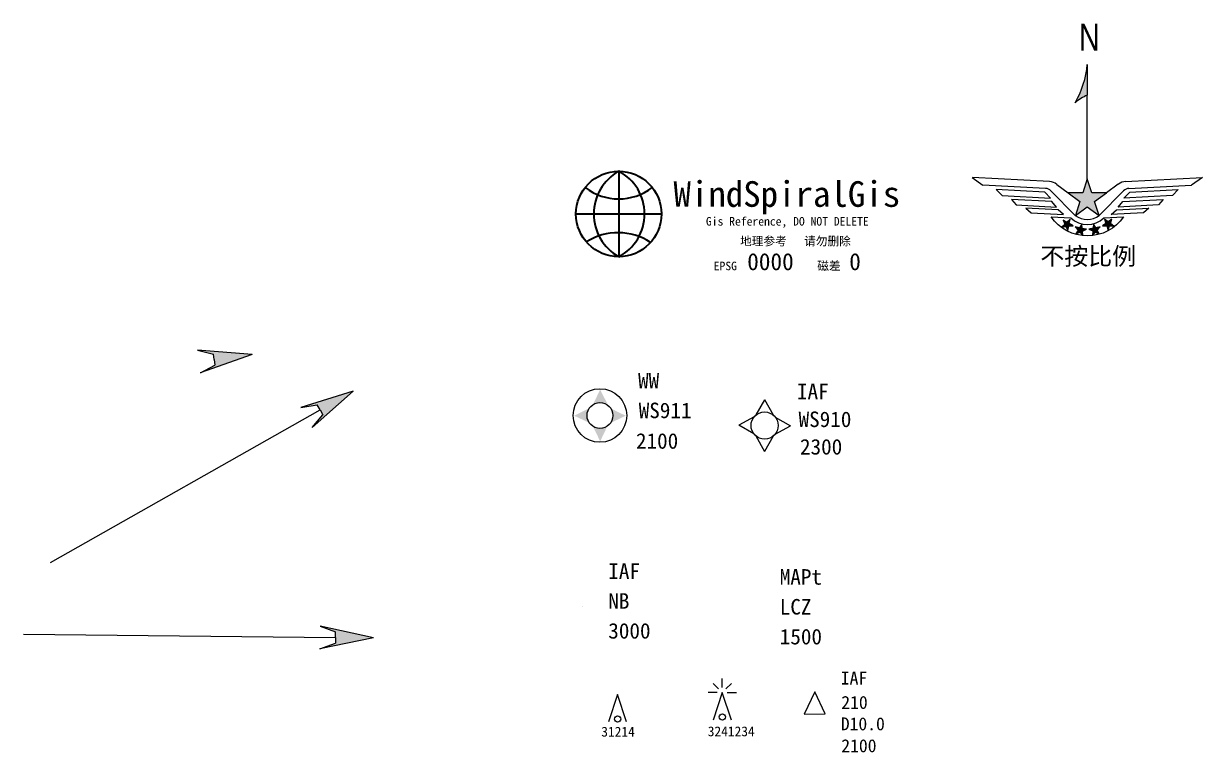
# Model space of a CAD drawing. Header units: metres. Extents: x 19099176 to 20012161, y 3456532 to 4050667.
# Drawn here: x 19182174 to 19227727, y 3830632 to 3858793 of the extents above; entities that cross this region are included whole.
import ezdxf
from ezdxf.enums import TextEntityAlignment as Align

# ---------------------------------------------------------------- set-up
doc = ezdxf.new("R2010")
doc.units = ezdxf.units.M
doc.header["$MEASUREMENT"] = 0
doc.linetypes.add('Continuous1', pattern=[0])
doc.layers.get('0').update_dxf_attribs({"color": 250, "lineweight": 0})
doc.styles.add('Legend', font='simhei.ttf')
doc.styles.get("Standard").update_dxf_attribs({"font": 'arial.ttf'})
doc.styles.add('Styledgn001', font='dgn001.shx')

# ---------------------------------------------------------------- blocks, each defined once
blk = doc.blocks.new('NDB')
at = {"true_color": 0x000000, "transparency": 33554679}
for points in [[(-0.09910955600722815, 0.00458488843747773, 0.4139571597664877), (-0.1023040004506299, 2.933288210371643e-05), (-0.1023040004516744, 2.933288192252803e-05, 0.4154903394436489), (-0.09774844489597001, -0.003165111563349754), (-0.09774844489611922, -0.003165111562521972, 0.4154903397776284), (-0.09455400045241191, 0.00139044399290178), (-0.09455400045167295, 0.00139044399303323, 0.4139571598491114)], [(-0.09683177822945055, 0.02161266621525293, 0.4147532710733773), (-0.1007623337855108, 0.01768211065969716), (-0.1007623337850063, 0.01768211065969716, 0.415342813646911), (-0.09683177822945055, 0.01373766621549599), (-0.09683177822945055, 0.01373766621525263, 0.4153428135109229), (-0.09290122267353951, 0.01768211065969894), (-0.09290122267389478, 0.01768211065969716, 0.4147532715879785)], [(-0.09163733378500893, 0.03798766621525473, 0.4139571598833219), (-0.0961928893406565, 0.034793221770828), (-0.09619288934056414, 0.03479322177081023, 0.4170243421812826), (-0.09299844489571996, 0.03023766621758028), (-0.09299844489611786, 0.03023766621525503, 0.4154903397723935), (-0.08844288934066213, 0.0334321106597173), (-0.08844288934056266, 0.03343211065969953, 0.413957159621028)], [(-0.08367900045167431, 0.0532098884374772, 0.4156226475140998), (-0.08872066711774806, 0.05086266621504087), (-0.08872066711833781, 0.05086266621525581, 0.4146828474683858), (-0.0863734448967648, 0.04580711065792897), (-0.0863734448961182, 0.0458071106597, 0.4134899597813849), (-0.08133177822975313, 0.04816822177091851), (-0.0813317782294476, 0.04816822177081015, 0.4156226475159056)], [(-0.078970667118341, 0.01236266621525495, 0.414649046443987), (-0.08262344489681794, 0.008154332881872506), (-0.0826234448961145, 0.008154332881922244, 0.4153243679885907), (-0.07841511156279779, 0.004515443993236445), (-0.07841511156278358, 0.004515443993032164, 0.4140206484688735), (-0.07476233378378083, 0.008709888437561375), (-0.07476233378500297, 0.008709888437477886, 0.4134229536094594)], [(-0.07470677822944793, 0.02837655510414372, 0.414502412761706), (-0.07915122267412045, 0.02502933288195308), (-0.07915122267389307, 0.02502933288192111, 0.4156290262112328), (-0.07580400045172553, 0.02058488843708162), (-0.07580400045166868, 0.02058488843747774, 0.4145024125309668), (-0.0713595560074225, 0.023932110659727), (-0.07135955600722355, 0.02393211065969858, 0.4145024123519326)], [(-0.0731928893405609, 0.06682099954858778, 0.4149674302659463), (-0.0785678893409667, 0.06537655510437546), (-0.07856788934056169, 0.06537655510414275, 0.416289582516359), (-0.0771234448960385, 0.06000155510427518), (-0.07712344489611667, 0.06000155510414373, 0.4139983322260224), (-0.0717484448948369, 0.06144599954784802), (-0.07174844489611587, 0.06144599954858698, 0.4144817267927257)], [(-0.06720677822944765, 0.04315433288192239, 0.4156226474080335), (-0.07224844489665116, 0.04080711065989462), (-0.07224844489611826, 0.040807110659701, 0.4138954959717145), (-0.06990122267412602, 0.03575155510351102), (-0.06990122267389154, 0.03575155510414518, 0.4134899599370723), (-0.06485955600674487, 0.03811266621507947), (-0.06485955600722804, 0.03811266621525533, 0.4156226476371045)], [(-0.06051233378500598, 0.07840433288192017, 0.4155144710724416), (-0.06605400045089027, 0.07791822177015462), (-0.06605400045167187, 0.07791822177080832, 0.4155144714456387), (-0.06556788934171465, 0.07237655510276042), (-0.06556788934056357, 0.07237655510414243, 0.4151891195890279), (-0.06002622267453717, 0.07286266621579429), (-0.06002622267389057, 0.07286266621525428, 0.4133234770068278)], [(-0.05680400045167033, 0.05605711065969743, 0.4144403065215189), (-0.06223455600603245, 0.05480711065895072), (-0.06223455600722616, 0.05480711065969679, 0.4142075291672447), (-0.06097066711843269, 0.04937655510399352), (-0.06097066711834032, 0.04937655510414274, 0.4132026925464794), (-0.05555400045123093, 0.05062655510386627), (-0.05555400045167147, 0.0506265551041416, 0.4144403066092329)], [(-0.0587901115627858, 0.01477933288192013, 0.4153428138542634), (-0.06272066711855473, 0.0108348884374756), (-0.06272066711834157, 0.0108348884374756, 0.4147532716064852), (-0.0587901115627858, 0.006904332882088582), (-0.0587901115627858, 0.006904332881919828, 0.4134275615614689), (-0.05485955600791925, 0.01083488843747737), (-0.05485955600723003, 0.0108348884374756, 0.4153428135031299)], [(-0.05026233378500677, 0.03377933288192203, 0.4156226477505395), (-0.05530400045033446, 0.0314321106592157), (-0.05530400045167028, 0.03143211065970064, 0.4146828476728912), (-0.0529567782300191, 0.02637655510258341), (-0.05295677822945066, 0.02637655510414483, 0.4151843406573652), (-0.04791511156417272, 0.02873766621575591), (-0.04791511156278006, 0.02873766621525498, 0.4148322507786303)], [(-0.04599844489611371, 0.08761266621525543, 0.4134851430128141), (-0.0515401115639591, 0.0880987773277706), (-0.0515401115627796, 0.08809877732636728, 0.4153505630432837), (-0.05202622267263024, 0.08255711066076188), (-0.05202622267389501, 0.08255711065969962, 0.415514471251886), (-0.04648455600610646, 0.08207099954725905), (-0.04648455600722912, 0.08207099954858954, 0.4155144713942837)], [(-0.04394288934056334, 0.0665015551041428, 0.4152160591763966), (-0.04951233378591269, 0.06640433288279723), (-0.04951233378500319, 0.06640433288191971, 0.4133463104341766), (-0.04941511156130218, 0.0608348884390022), (-0.04941511156278011, 0.06083488843747631, 0.4133463105420949), (-0.04384566711788551, 0.06093211065925708), (-0.04384566711834026, 0.06093211065969761, 0.4152160589251592)], [(-0.03574844489611451, 0.04870988843747881, 0.4155144714777504), (-0.04129011156319251, 0.04822377732670979), (-0.0412901115627804, 0.04822377732636696, 0.4155144714224172), (-0.0408040004523329, 0.04268211065890526), (-0.0408040004516721, 0.04268211065970107, 0.4153505632927708), (-0.03526233378546095, 0.04316822177119661), (-0.03526233378500621, 0.04316822177081292, 0.413485143000044)], [(-0.03837344489611638, 0.011709888437478, 0.4139571597115806), (-0.04156788934187716, 0.007154332881691872), (-0.04156788934056266, 0.007154332881922798, 0.415490339386586), (-0.03701233378517088, 0.003959888438402004), (-0.03701233378500746, 0.003959888437478298, 0.4170243425111853), (-0.03381788934009933, 0.008515443993116989), (-0.03381788934056118, 0.0085154439930335, 0.4139571596984391)], [(-0.03010955600722554, 0.09415433288192077, 0.4126740398462932), (-0.03548455600643052, 0.09559877732498023), (-0.03548455600722633, 0.09559877732636579, 0.4139983323976934), (-0.03692900045280822, 0.0902237773257113), (-0.03692900045167136, 0.090223777326365, 0.4162895823955232), (-0.03155400045086765, 0.08877933288053086), (-0.03155400045167056, 0.08877933288191997, 0.4149674298206694)], [(-0.02919288934056397, 0.07405711065969989, 0.4135787948696651), (-0.03465122267363085, 0.0751265551037541), (-0.03465122267389376, 0.0751265551041449, 0.412924840443784), (-0.03572066711988242, 0.06965433288088896), (-0.03572066711834054, 0.0696543328819228, 0.4149566521207005), (-0.03024844489696221, 0.06859877732761177), (-0.03024844489611667, 0.06859877732636654, 0.4144918440562302)], [(-0.02751233378500473, 0.02900155510414315, 0.4156226474424614), (-0.03255400045092216, 0.02665433288164998), (-0.03255400045167534, 0.02665433288192176, 0.4146828479015963), (-0.0302067782296902, 0.02159877732571225), (-0.03020677822944862, 0.02159877732636595, 0.4134899601681881), (-0.02516511156352408, 0.0239598884377461), (-0.02516511156278511, 0.0239598884374761, 0.4156226480150671)], [(-0.01699844489611735, 0.05777933288192116, 0.4144817266743461), (-0.02237344489716264, 0.05922377732818163), (-0.02237344489611814, 0.05922377732636619, 0.4139983321357223), (-0.02381788933972473, 0.05384877732684501), (-0.02381788934056317, 0.05384877732636539, 0.4162895825510398), (-0.01844288934070448, 0.05240433288217261), (-0.01844288934056237, 0.05240433288192037, 0.4149674301168561)], [(-0.01333177822944975, 0.09783488843747534, 0.4148322506531694), (-0.01837344489549508, 0.1001821106579985), (-0.01837344489612036, 0.1001821106596967, 0.413489960091641), (-0.02073455600836382, 0.09514044399262112), (-0.02073455600722696, 0.09514044399303145, 0.4146828475793802), (-0.01567900045090198, 0.09279322176871396), (-0.01567900045166937, 0.09279322177080829, 0.4156226475806296)], [(-0.01319288934055862, 0.07837655510414265, 0.4123299117166711), (-0.01831788934020295, 0.08055711065879834), (-0.01831788934055822, 0.08055711065969895, 0.4123299122245007), (-0.02049844489707908, 0.0754321106593121), (-0.02049844489611985, 0.07543211065969757, 0.4157732869079191), (-0.01537344489578629, 0.07325155510333126), (-0.01537344489612025, 0.07325155510414305, 0.4140514077331345)], [(-0.009456778229449014, 0.03857099954858789, 0.4134851429856416), (-0.01499844489580227, 0.03905711065932316), (-0.0149984448961149, 0.03905711065969975, 0.4153505632225697), (-0.01548455600851639, 0.0335154439919485), (-0.01548455600723031, 0.03351544399303208, 0.4155144713372988), (-0.009942889340244676, 0.03302933288154897), (-0.009942889340557315, 0.033029332881922, 0.4155144713081611)], [(0.003362666214997034, 0.07926544399303381, 0.4139571599197861), (-0.001192889340153158, 0.08245988843514951), (-0.001192889340558168, 0.08245988843747831, 0.4154903396864741), (-0.004387333786340264, 0.07790433288168508), (-0.004387333785004444, 0.07790433288192311, 0.417024342025657), (0.0001682217709699785, 0.07470988843513915), (0.0001682217705507583, 0.07470988843747861, 0.4139571598733631)], [(0.003709888437214204, 0.05990433288192243, 0.4139571595969402), (-0.0008456671182841546, 0.06309877732605074), (-0.0008456671183409981, 0.06309877732636693, 0.4154903395694109), (-0.004040111561778303, 0.05854322177099114), (-0.004040111562780169, 0.05854322177081173, 0.4170243422763853), (0.0005154439928318766, 0.05534877732604926), (0.0005154439927750332, 0.05534877732636723, 0.4139571597182609)], [(0.003709888437214204, 0.05990433288192243, 0.4139571595969402), (-0.0008456671182841546, 0.06309877732605074), (-0.0008456671183409981, 0.06309877732636693, 0.4154903395694109), (-0.004040111561778303, 0.05854322177099114), (-0.004040111562780169, 0.05854322177081173, 0.4170243422763853), (0.0005154439928318766, 0.05534877732604926), (0.0005154439927750332, 0.05534877732636723, 0.4139571597182609)], [(0.003834888437218353, 0.09855711065969786, 0.4139571600518988), (-0.0007206671186921199, 0.1017515551061567), (-0.0007206671183368485, 0.1017515551041424, 0.4154903396903367), (-0.003915111563678408, 0.09719599954842728), (-0.003915111562783125, 0.09719599954858715, 0.4170243425014413), (0.0006404439927294447, 0.09400155510437891), (0.0006404439927720773, 0.09400155510414265, 0.4139571595920194)], [(0.01095988843721329, 0.03780711065969911, 0.4139571596952204), (0.006404332881778885, 0.04100155510347037), (0.006404332881658092, 0.04100155510414361, 0.4154903397904365), (0.00320988843935055, 0.03644599954896854), (0.003209888437218922, 0.0364459995485884, 0.4170243419672286), (0.007765443992894916, 0.03325155510346711), (0.007765443992774124, 0.0332515551041439, 0.4139571599524987)], [(0.01973766621499351, 0.0767098884374775, 0.413380289837662), (0.01594599954830755, 0.08077933288137551), (0.01594599954832887, 0.08077933288192263, 0.4139923890227982), (0.01186266621442655, 0.07698766621527575), (0.01186266621499499, 0.07698766621525444, 0.41532097025523), (0.01566822177061766, 0.0729182217728237), (0.01566822177055371, 0.07291822177081109, 0.4161205500265463)], [(0.02086266621499533, 0.09627933288192203, 0.4134275619150684), (0.01693211065943956, 0.1002098884380693), (0.01693211065943956, 0.1002098884374778, 0.4140190329915674), (0.01298766621570024, 0.09627933288192025), (0.01298766621499681, 0.09627933288192203, 0.4153428133744995), (0.01693211065943956, 0.09234877732617974), (0.01693211065943956, 0.09234877732636626, 0.4147532714024487)], [(0.02390433288166349, 0.05479322177080981, 0.4139571597967037), (0.0207098884371959, 0.0593487773262229), (0.02070988843721722, 0.05934877732636501, 0.417024342011806), (0.01615433288279888, 0.05615433288172689), (0.01615433288166201, 0.05615433288192051, 0.4154903393898585), (0.01934877732609408, 0.05159877732631202), (0.01934877732610829, 0.05159877732636531, 0.41395715953303)], [(0.02826544399277253, 0.02695988843747621, 0.4139252077447079), (0.02591822177075187, 0.03200155510469926), (0.02591822177055292, 0.03200155510414326, 0.4138954960716838), (0.02086266621437005, 0.02965433288214925), (0.02086266621499533, 0.0296543328819201, 0.4134899604067801), (0.0232237773259385, 0.02461266621479119), (0.02322377732610192, 0.02461266621525482, 0.4148322505112169)], [(0.0352098884372154, 0.0707932217708116, 0.412852350741248), (0.03234877732588615, 0.07557099954771651), (0.03234877732610641, 0.0755709995485887, 0.4123244140116124), (0.0275709995465192, 0.07269599954904571), (0.02757099954833109, 0.07269599954858919, 0.4163108097769594), (0.03043211065929796, 0.06793211065912885), (0.03043211065944007, 0.06793211065970084, 0.4144565418751661)], [(0.0372376662149918, 0.09108488843747686, 0.4139571598606044), (0.03404322177075159, 0.09564044399416893), (0.03404322177055263, 0.09564044399303206, 0.4170243422273005), (0.0294876662145569, 0.09244599954866217), (0.02948766621499743, 0.09244599954858757, 0.4154903400836881), (0.03268211065933002, 0.08789044399238932), (0.0326821106594366, 0.08789044399303236, 0.4139571596339011)], [(0.03782099954833029, 0.008904332881920496, 0.4153505631507616), (0.0383071106581383, 0.01444599954749215), (0.03830711065943859, 0.01444599954858639, 0.4151891199046205), (0.03276544399256665, 0.01493211065994515), (0.0327654439927727, 0.01493211065969824, 0.4155144711535586), (0.03227933288174256, 0.009390443993101627), (0.0322793328816644, 0.009390443993032349, 0.4155144712054085)], [(0.04112655510388663, 0.04309877732636558, 0.4144817265370625), (0.03968211065895133, 0.04847377732551905), (0.03968211065944161, 0.04847377732636637, 0.416289582728763), (0.03430711065912107, 0.04702933288210076), (0.03430711065944081, 0.04702933288192135, 0.4144817267657596), (0.03575155510429795, 0.04165433288264175), (0.03575155510388583, 0.04165433288192055, 0.4144817267996236)], [(0.0491265551038822, 0.06179322177081126, 0.4137775848781269), (0.04732099954877356, 0.06705711066060793), (0.04732099954832591, 0.06705711065970021, 0.4142338045269572), (0.04204322177183428, 0.06523766621462812), (0.0420432217705482, 0.06523766621525517, 0.4144180263190662), (0.04386266621513357, 0.05998766621553919), (0.04386266621499146, 0.05998766621525498, 0.4155480542903381)], [(0.0524598884372196, 0.08312655510414402, 0.4139252079200574), (0.0501126662148792, 0.08816822177049133), (0.05011266621499288, 0.08816822177081107, 0.4146828472613646), (0.04505711065999662, 0.08582099954838363), (0.0450571106594353, 0.0858209995485879, 0.4134899602695942), (0.04741822177026478, 0.08077933288114814), (0.047418221770549, 0.08077933288192263, 0.4148322507231329)], [(0.05332099954832614, 0.02622377732636494, 0.4153505632433702), (0.053807110658326, 0.03176544399209646), (0.05380711065944155, 0.03176544399303083, 0.4151891198277031), (0.04826544399271171, 0.03225155510421374), (0.04826544399277566, 0.03225155510414268, 0.4155144710361657), (0.04777933288193736, 0.02670988843770772), (0.04777933288166025, 0.02670988843747679, 0.4155144711560532)], [(0.05900155510388316, 0.006182110659699092, 0.4148322504323517), (0.06134877732672095, 0.01122377732658997), (0.06134877732610988, 0.01122377732636615, 0.413489960138903), (0.05630711065942506, 0.01358488843750649), (0.05630711065943927, 0.01358488843747629, 0.413895496085286), (0.05395988843731914, 0.008529332881957785), (0.05395988843721966, 0.008529332881920482, 0.4156226477952792)], [(0.06086266621499448, 0.05009877732636703, 0.414326239116813), (0.06018211065951817, 0.05562655510424186), (0.06018211065944001, 0.05562655510414416, 0.4124696423571133), (0.05465433288303956, 0.05494599954750434), (0.05465433288166111, 0.0549459995485897, 0.412697057003361), (0.05533488843723688, 0.04941822177083743), (0.05533488843721557, 0.04941822177081079, 0.4147828987142687)], [(0.06607099954833018, 0.07264044399303238, 0.4144817266421458), (0.06462655510497939, 0.07801544399494098), (0.06462655510388515, 0.07801544399303317, 0.4144817267957804), (0.05925155510431068, 0.07657099954834123), (0.05925155510388436, 0.07657099954858815, 0.4144817269858893), (0.06069599954762595, 0.071195999547367), (0.06069599954832938, 0.07119599954858735, 0.4144817268318269)], [(0.06991822177054985, 0.03620988843747774, 0.4153505633735329), (0.07040433287992443, 0.04175155510267992), (0.07040433288165815, 0.04175155510414363, 0.4151891195781258), (0.06486266621610781, 0.04223766621393565), (0.06486266621499226, 0.04223766621525549, 0.415514470999293), (0.06437655510353579, 0.03669599954829472), (0.06437655510388396, 0.0366959995485896, 0.4155144708178653)], [(0.07589044399276901, 0.02075155510414461, 0.4152736678982398), (0.07751544399285848, 0.02607099954863479), (0.07751544399277321, 0.0260709995485886, 0.4152736676958365), (0.07219599954807165, 0.02769599954906887), (0.07219599954832745, 0.02769599954858926, 0.4152736676382087), (0.07057099954691637, 0.02237655510339209), (0.07057099954833035, 0.02237655510414527, 0.4152736678204739)], [(0.07765433288166435, 0.0599459995485887, 0.4155144712883297), (0.0771682217706342, 0.06548766621535762), (0.07716822177054894, 0.06548766621525459, 0.4155144715068667), (0.07162655510480676, 0.06500155510337535), (0.07162655510388305, 0.06500155510414451, 0.4153505632946195), (0.07211266621494872, 0.05945988843742001), (0.07211266621499135, 0.05945988843747685, 0.4153505632566028)], [(0.0785015551038839, 0.004376555104144586, 0.4152315178842518), (0.08119599954721224, 0.009251555103819697), (0.08119599954832779, 0.00925155510414477, 0.4135921969711956), (0.07633488843702452, 0.01194599954925657), (0.07633488843721636, 0.01194599954858866, 0.4147315417159609), (0.07362655510384997, 0.007070999548579593), (0.0736265551038855, 0.007070999548588475, 0.4126896567614608)], [(0.08686266621499783, 0.04544599954858874, 0.4153505632907364), (0.08734877732661062, 0.05098766621568274), (0.08734877732610613, 0.05098766621525463, 0.4151891199262078), (0.08180711066022184, 0.05147377732543568), (0.08180711065944024, 0.05147377732636649, 0.4155144713792079), (0.08132099954883643, 0.0459321106601287), (0.08132099954832483, 0.0459321106597006, 0.4155144712868623)], [(0.09340433288166139, 0.02955711065969879, 0.4126740399764515), (0.0948487773250406, 0.0349321106590903), (0.09484877732610641, 0.03493211065969959, 0.4144817266023156), (0.0894737773256935, 0.03637655510486226), (0.08947377732610562, 0.03637655510414284, 0.4144817269799754), (0.08802933288066583, 0.03100155510356828), (0.0880293328816606, 0.03100155510414382, 0.4149674299103394)], [(0.09709877732610295, 0.01277933288192123, 0.4156226477841604), (0.09944599954913969, 0.01782099954888494), (0.09944599954832967, 0.01782099954858829, 0.4134899598633429), (0.094404332881453, 0.02018211066027042), (0.09440433288165906, 0.02018211065969844, 0.4138954957825596), (0.0920571106601713, 0.01512655510440908), (0.09205711065943945, 0.01512655510414262, 0.4156226477652733)], [(0.09780711065943848, -0.004387333784746872, 0.413957160111075), (0.101001555104169, 0.000168221770858068), (0.1010015551038848, 0.00016822177080833, 0.4139571598733181), (0.0964459995482514, 0.003362666215679155), (0.09644599954832955, 0.00336266621525283, 0.4170243421241147), (0.0932515551041746, -0.001192889340249081), (0.09325155510388328, -0.001192889340302372, 0.413957159661366)], [(-0.09838733378500564, -0.01258177822919038, 0.4148322505937813), (-0.1007345560079713, -0.01762344489612921), (-0.1007345560072253, -0.01762344489585743, 0.4134899601062544), (-0.09569288934014963, -0.01998455600810445), (-0.09569288934056175, -0.01998455600696758, 0.4146828479114304), (-0.09334566711692815, -0.01492900045089662), (-0.09334566711833503, -0.01492900045141177, 0.4139252074052654)], [(-0.09470677822945106, -0.02937344489585669, 0.4144817266997564), (-0.09615122267388188, -0.03474844489585216), (-0.09615122267389609, -0.03474844489585749, 0.4139983326184079), (-0.09077622267327001, -0.03619288934138787), (-0.09077622267389529, -0.03619288934030074, 0.4162895825451647), (-0.08933177822942895, -0.03081788934029284), (-0.08933177822945026, -0.03081788934030172, 0.4144817267921084)], [(-0.0881651115627804, -0.04524844489585611, 0.4153505633284872), (-0.08865122267356185, -0.05079011156224311), (-0.0886512226738958, -0.050790111562522, 0.4153505631682968), (-0.08310955600681069, -0.05127622267413123), (-0.08310955600722991, -0.05127622267363385, 0.4155144709905706), (-0.08262344489578055, -0.0457345560066873), (-0.0826234448961145, -0.04573455600696796, 0.4155144712201619)], [(-0.07980400045167357, -0.004192889340300709, 0.415231518093132), (-0.08249844489592562, -0.009067889340245827), (-0.08249844489611746, -0.009067889340300894, 0.4135921969458701), (-0.07763733378517657, -0.01176233378414082), (-0.07763733378500604, -0.01176233378474478, 0.4147315415181523), (-0.0749290004524994, -0.00688733378498263), (-0.07492900045166806, -0.006887333784744598, 0.4117853389850553)], [(-0.07895677822944691, -0.05976233378474483, 0.4155144714088877), (-0.07847066711822492, -0.06530400045127394), (-0.07847066711833861, -0.06530400045141072, 0.415514471172013), (-0.0729290004530796, -0.06481788933912824), (-0.07292900045167272, -0.06481788934030064, 0.4151891198727794), (-0.07341511156153047, -0.05927622267213373), (-0.07341511156278102, -0.05927622267363297, 0.413649265499563)], [(-0.07719288934055868, -0.02055400045141198, 0.4147271185584708), (-0.07881788933999445, -0.02587344489555399), (-0.07881788934056289, -0.02587344489585597, 0.4170646901055607), (-0.07349844489527868, -0.02749844489741626), (-0.07349844489611712, -0.02749844489585662, 0.4152736679190066), (-0.07187344489550895, -0.02217900045108756), (-0.07187344489611291, -0.02217900045141263, 0.4134828565411808)], [(-0.07122066711833952, -0.03601233378474333, 0.413485142945497), (-0.07170677822963967, -0.04155400045157087), (-0.07170677822944782, -0.04155400045140922, 0.4153505629026231), (-0.06616511156268956, -0.04204011156262766), (-0.06616511156278193, -0.04204011156252108, 0.4155144715605175), (-0.065679000451901, -0.03649844489605059), (-0.06567900045167363, -0.03649844489585519, 0.4155144714020662)], [(-0.06737344489611985, -0.07244288934030152, 0.4149674302471583), (-0.0659290004520443, -0.07781788934095069), (-0.06592900045167482, -0.07781788934030232, 0.4144817268249613), (-0.06055400045026005, -0.07637344489667264), (-0.06055400045167403, -0.07637344489585729, 0.4139983325380958), (-0.06199844489651696, -0.07099844489655105), (-0.06199844489611905, -0.0709984448958565, 0.4126740396126763)], [(-0.06216511156278415, -0.04990122267363262, 0.4143262390625529), (-0.06148455600641256, -0.05542900045036347), (-0.06148455600722968, -0.05542900045140975, 0.4124696425686081), (-0.05595677822872602, -0.0547484448964255), (-0.05595677822945078, -0.05474844489585529, 0.4126970571042701), (-0.05663733378418101, -0.04922066711702477), (-0.05663733378500524, -0.04922066711807638, 0.41269705705109)], [(-0.06030400045167283, -0.005984556006968234, 0.4148322507458381), (-0.06265122267350165, -0.0110262226734914), (-0.06265122267389245, -0.01102622267363529, 0.4134899601589219), (-0.05760955600701578, -0.01338733378533696), (-0.05760955600722895, -0.01338733378474544, 0.4146828481081012), (-0.05526233378541434, -0.008331778229340614), (-0.05526233378500223, -0.008331778229189624, 0.4156226475022232)], [(-0.05462344489611581, -0.02602622267363586, 0.4153505630309281), (-0.05510955600678358, -0.03156788933992516), (-0.05510955600722411, -0.03156788934030175, 0.415350563182709), (-0.04956788934046585, -0.03205400045152729), (-0.04956788934055822, -0.0320540004514136, 0.4155144715477768), (-0.04908177823038784, -0.02651233378553641), (-0.04908177822944992, -0.02651233378474771, 0.4155144714155807)], [(-0.05376233378500217, -0.08292900045141316, 0.4156226480200843), (-0.05141511156292466, -0.08797066711848167), (-0.05141511156278256, -0.08797066711808021, 0.4138954958258425), (-0.04635955600837605, -0.08562344489543605), (-0.04635955600722497, -0.08562344489585705, 0.4134899602093555), (-0.04872066711764234, -0.08058177822728396), (-0.04872066711833867, -0.08058177822919177, 0.4156226476900188)], [(-0.05042900045167187, -0.0615956671180804, 0.4137775850694931), (-0.04862344489554005, -0.06685955600578808), (-0.04862344489611559, -0.06685955600696936, 0.4142338042666555), (-0.04334566711658994, -0.06504011156337697), (-0.04334566711833787, -0.06504011156252432, 0.4144180261637809), (-0.04516511156210612, -0.05979011156113323), (-0.04516511156278114, -0.05979011156252412, 0.4155480542673323)], [(-0.0424290004516692, -0.0429151115625217, 0.4149674299429275), (-0.04098455600652073, -0.04829011156128615), (-0.04098455600723128, -0.0482901115625225, 0.4144817265760617), (-0.03560955600787707, -0.04684566711770266), (-0.03560955600723048, -0.04684566711807747, 0.4144817269584477), (-0.03705400045189577, -0.04147066711846392), (-0.03705400045167551, -0.04147066711807668, 0.4126740398670481)], [(-0.03912344489611286, -0.008706778229189638, 0.4153505632210885), (-0.03960955600790328, -0.01424844489642574), (-0.03960955600722826, -0.01424844489585553, 0.4153505633589055), (-0.03406788934031368, -0.0147345560072587), (-0.03406788934056237, -0.01473455600696738, 0.4155144710568733), (-0.03358177823012198, -0.009192889340869925), (-0.03358177822944697, -0.009192889340301491, 0.4155144714649277)], [(-0.03854011156278148, -0.090887333784746, 0.4139571595764915), (-0.03534566711817178, -0.09544288933936507), (-0.0353456671183352, -0.0954428893403012, 0.4160865530988277), (-0.03079011156270184, -0.09226233378475968), (-0.03079011156278, -0.09226233378474546, 0.4141840790160775), (-0.03398455600695627, -0.08769288933878094), (-0.03398455600722627, -0.0876928893403015, 0.4139571596334576)], [(-0.03651233378500507, -0.07059566711807719, 0.4128523507606474), (-0.03365122267394582, -0.07537344489605324), (-0.03365122267389609, -0.07537344489585429, 0.412324413806047), (-0.02887344489691657, -0.07249844489565227), (-0.02887344489611365, -0.07249844489585477, 0.4147051543404063), (-0.03173455600745001, -0.06773455600786704), (-0.03173455600722974, -0.06773455600696643, 0.4144565421139654)], [(-0.0295678893405622, -0.02676233378474535, 0.415622647752424), (-0.02722066711815074, -0.03180400045090259), (-0.02722066711833548, -0.03180400045141241, 0.4138954960685584), (-0.02216511156434109, -0.02945677822861725), (-0.022165111562785, -0.02945677822918924, 0.4134899600288277), (-0.02452622267394133, -0.02441511156265364), (-0.0245262226738916, -0.02441511156252396, 0.4148322508345316)], [(-0.02520677822945316, -0.05460955600696771, 0.4139571593640152), (-0.0220123337850282, -0.05916511156263482), (-0.02201233378500689, -0.05916511156252291, 0.4170243419830606), (-0.01745677823014091, -0.05597066711796117), (-0.01745677822945169, -0.05597066711807841, 0.4139571601483317), (-0.02065122267389086, -0.05141511156249479), (-0.02065122267389796, -0.05141511156252321, 0.4139571602092864)], [(-0.022165111562785, -0.09609566711807993, 0.4147532714239402), (-0.01823455600722212, -0.1000262226743729), (-0.01823455600722923, -0.1000262226736357, 0.4153428137092574), (-0.01429011156418625, -0.09609566711807993), (-0.01429011156277937, -0.09609566711807993, 0.4140190330906797), (-0.01823455600722923, -0.09216511156263607), (-0.01823455600722923, -0.09216511156252416, 0.4134275620262939)], [(-0.02104011156278318, -0.07651233378474487, 0.4146589419678764), (-0.01724844489614696, -0.08058177823011015), (-0.01724844489611854, -0.08058177822919, 0.4139923889145427), (-0.01316511156137068, -0.07679011156257509), (-0.01316511156278466, -0.0767901115625218, 0.4153209701250912), (-0.01697066711832917, -0.072720667117812), (-0.01697066711833628, -0.07272066711807845, 0.4147498433760559)], [(-0.01226233378500297, -0.03762344489585701, 0.4139571597817194), (-0.007706778229533029, -0.04081788933983432), (-0.007706778229447764, -0.04081788934030151, 0.4139571597558346), (-0.004512333784539635, -0.03626233378466459), (-0.004512333785008593, -0.0362623337847463, 0.4154903395991966), (-0.009067889340961699, -0.03306788933805116), (-0.009067889340563795, -0.0330678893403018, 0.4139571597564332)], [(-0.005137333785008025, -0.098359556006967, 0.4139571598418001), (-0.000581778229339136, -0.1015540004520457), (-0.0005817782294528229, -0.1015540004514115, 0.4139571602649983), (0.002612666215270565, -0.09699844489580833), (0.002612666214993453, -0.0969984448958563, 0.4170243421187479), (-0.001942889340767806, -0.09380400045026249), (-0.001942889340561749, -0.0938040004514118, 0.413957159896252)], [(-0.005012333785003875, -0.05970677822918979, 0.4139571597115502), (-0.0004567782294344624, -0.062901222673716), (-0.0004567782294486733, -0.0629012226736343, 0.413957159814283), (0.002737666215232082, -0.05834566711803646), (0.002737666214997603, -0.05834566711807909, 0.417024341919609), (-0.001817889340209433, -0.05515122267558326), (-0.001817889340557599, -0.05515122267363459, 0.4139571600225749)], [(-0.0046651115627796, -0.0790678893402994, 0.4139571597100953), (-0.0001095560072528201, -0.08226233378459469), (-0.0001095560072243984, -0.0822623337847439, 0.4139571599835323), (0.003084888437847155, -0.07770677822907857), (0.003084888437214772, -0.0777067782291887, 0.4170243422849638), (-0.001470667118347535, -0.07451233378467315), (-0.00147066711834043, -0.0745123337847442, 0.4139571598529637)], [(0.008154332881659343, -0.03837344489585526, 0.4153505633623624), (0.01369599954804812, -0.03885955600663316), (0.01369599954832523, -0.03885955600696711, 0.4153505631001174), (0.01418211065863773, -0.03331788934097801), (0.01418211065944064, -0.03331788934029944, 0.4155144715723179), (0.008640443993684244, -0.03283177823026939), (0.008640443992774749, -0.03283177822918937, 0.4155144714029929)], [(0.01189044399276895, -0.07817900045141357, 0.4123299122696107), (0.01701544399272592, -0.08035955600685085), (0.01701544399276855, -0.08035955600696987, 0.4123299119388378), (0.0191959995483586, -0.07523455600695783), (0.01919599954833018, -0.07523455600696849, 0.4140514078763972), (0.01407099954826663, -0.07305400045126653), (0.01407099954833058, -0.07305400045141397, 0.4157732869537583)], [(0.01202933288166008, -0.09765122267363324, 0.4148322510514594), (0.01707099954827385, -0.09999844489570187), (0.01707099954833069, -0.09999844489585463, 0.4134899602085785), (0.01943211065821515, -0.09495677822962989), (0.01943211065943728, -0.09495677822918935, 0.413895495840307), (0.01437655510378022, -0.09260955600667486), (0.0143765551038868, -0.09260955600696619, 0.4156226478125432)], [(0.01569599954832768, -0.05759566711807906, 0.4149674300614665), (0.02107099954877611, -0.05904011156330213), (0.02107099954832847, -0.05904011156252409, 0.4134855237922506), (0.02251544399210559, -0.05365122267402), (0.0225154439927735, -0.05365122267363454, 0.4129401651115256), (0.01714044399300718, -0.05222066711847972), (0.0171404439927727, -0.05222066711807827, 0.4149674303683334)], [(0.02620988843721506, -0.02881788934030105, 0.4156226475434128), (0.03125155510364408, -0.02647066711799262), (0.03125155510388566, -0.02647066711807966, 0.4138954958442707), (0.02890433288142447, -0.02141511156316867), (0.02890433288165895, -0.02141511156252385, 0.4134899601906439), (0.02386266621567046, -0.02377622267387913), (0.02386266621499544, -0.023776222673634, 0.4148322506827456)], [(0.02789044399277429, -0.07385955600696725, 0.4156202691245505), (0.03334877732565644, -0.07491511156186448), (0.03334877732610408, -0.0749151115625235, 0.4142965046846694), (0.03441822176991138, -0.06945677822962004), (0.03441822177055087, -0.06945677822919016, 0.4153117351688292), (0.0289459995491228, -0.06840122267480275), (0.02894599954832699, -0.06840122267363391, 0.412652762262909)], [(0.02880711065943586, -0.09395677822918991, 0.4144817266406609), (0.03418211065918086, -0.09540122267319262), (0.03418211065943666, -0.09540122267363493, 0.4144817267729153), (0.03562655510485513, -0.09002622267307281), (0.03562655510388169, -0.09002622267363414, 0.4144817269869462), (0.03025155510362509, -0.08858177822874858), (0.03025155510388089, -0.08858177822918911, 0.414481726854577)], [(0.03707099954832671, -0.01151233378474714, 0.4139571597312523), (0.04026544399351906, -0.00695677822906049), (0.04026544399277299, -0.00695677822919194, 0.4139571599904992), (0.03570988843713963, -0.003762333784287364), (0.03570988843721778, -0.00376233378474744, 0.4154903396334881), (0.03251544399361705, -0.008317889340151652), (0.03251544399277151, -0.008317889340302642, 0.4139571601487106)], [(0.03444599954832483, -0.04852622267363316, 0.4155144711403462), (0.03998766621491257, -0.04804011156245203), (0.03998766621499783, -0.0480401115625213, 0.4155144716488979), (0.03950155510361952, -0.04249844489617161), (0.03950155510388242, -0.04249844489585541, 0.4153505633065243), (0.03395988843706021, -0.04298455600683582), (0.03395988843721653, -0.04298455600696727, 0.4153505632564536)], [(0.04264044399277367, -0.0663178893403007, 0.4152160589395256), (0.04820988843858487, -0.06622066711939567), (0.04820988843721352, -0.06622066711807761, 0.411476562517089), (0.04811266621516808, -0.06065122267345835), (0.04811266621499755, -0.06065122267363421, 0.4133463103468344), (0.04254322177193615, -0.06074844489719844), (0.04254322177055059, -0.06074844489585551, 0.4152160589727333)], [(0.04469599954833114, -0.0874151115625228, 0.4153505631699407), (0.05023766621504677, -0.08790122267369682), (0.05023766621499703, -0.08790122267363465, 0.415350562935641), (0.05072377732558664, -0.08235955600740574), (0.05072377732610533, -0.08235955600696698, 0.4155144714870844), (0.04518211065953892, -0.0818734448959777), (0.04518211065943945, -0.0818734448958569, 0.415514471457975)], [(0.0489598884372171, -0.03358177822919117, 0.4156226477444596), (0.05400155510550775, -0.03123455600755776), (0.05400155510388061, -0.03123455600696978, 0.4138954960818075), (0.05165433288210863, -0.02617900045019184), (0.05165433288166099, -0.02617900045141397, 0.4134899600380221), (0.04661266621463511, -0.02854011156239267), (0.04661266621499749, -0.02854011156252412, 0.4148322505522063)], [(0.05748766621499612, -0.01458177822918927, 0.4147532712839807), (0.06141822177040268, -0.0106512226736335), (0.0614182217705519, -0.0106512226736335, 0.4153428138297878), (0.05748766621499612, -0.006706778228517507), (0.05748766621499612, -0.00670677822918897, 0.4153428135174807), (0.05355711065868007, -0.01065122267363705), (0.05355711065944035, -0.0106512226736335, 0.4147532712573815)], [(0.05550155510388066, -0.05585955600696657, 0.414440306384827), (0.06093211066006177, -0.05460955600735673), (0.06093211065943649, -0.05460955600696593, 0.4123878476206158), (0.05966822177078512, -0.04917900045103174), (0.05966822177055064, -0.04917900045141188, 0.4132026926038816), (0.0542515551053171, -0.05042900045230958), (0.0542515551038818, -0.05042900045141074, 0.4144403062956971)], [(0.05920988843721631, -0.07820677822918931, 0.4155144714314422), (0.0647515551050617, -0.07772066711906156), (0.0647515551038822, -0.07772066711807746, 0.4155144715087993), (0.06426544399332101, -0.07217900045075787), (0.0642654439927739, -0.07217900045141157, 0.4153505633258546), (0.05872377732719514, -0.07266511156343469), (0.05872377732610801, -0.07266511156252342, 0.4153505636346514)], [(0.06590433288165798, -0.04295677822918798, 0.4156226477391946), (0.07094599955012626, -0.04060955600761673), (0.07094599954832859, -0.04060955600696659, 0.4138954962586842), (0.06859877732621555, -0.0355540004511159), (0.06859877732610897, -0.03555400045141077, 0.413489960219071), (0.06355711065889835, -0.03791511156232552), (0.06355711065943837, -0.03791511156252092, 0.4148322503404907)], [(0.07189044399277122, -0.06662344489585514, 0.4149674299694029), (0.07726544399179147, -0.06517900045084701), (0.07726544399277202, -0.06517900045141012, 0.4144817268658713), (0.07582099954896648, -0.05980400045030976), (0.075820999548327, -0.0598040004514111, 0.4139983321949671), (0.07044599954748065, -0.06124844489536585), (0.0704459995483262, -0.06124844489585435, 0.4144817264771912)], [(0.07340433288165826, -0.02817900045141286, 0.4145024127174636), (0.07784877732685658, -0.02483177822929505), (0.0778487773261034, -0.02483177822919025, 0.4156290265393367), (0.0745015551037298, -0.02038733378586954), (0.07450155510388612, -0.02038733378474689, 0.4145024128752223), (0.07005711065833964, -0.02373455600681318), (0.07005711065944098, -0.02373455600696772, 0.4145024127478261)], [(0.07766822177055133, -0.01216511156252409, 0.4142017129688886), (0.08132099954969618, -0.007970667117985997), (0.08132099954832483, -0.007970667118080144, 0.4160599806311618), (0.07711266621510049, -0.004317889341750814), (0.07711266621499391, -0.004317889340301306, 0.4140206486050223), (0.07345988843948703, -0.008512333784590709), (0.0734598884372133, -0.008512333784747028, 0.4134229540081619)], [(0.08237655510388464, -0.05301233378474635, 0.4156226478303557), (0.08741822177122316, -0.05066511156276832), (0.08741822177054814, -0.05066511156252496, 0.4138954963013287), (0.08507099954823616, -0.04560955600722849), (0.08507099954832853, -0.04560955600696914, 0.4134899600495078), (0.08002933288190661, -0.04797066711816811), (0.08002933288166503, -0.04797066711807929, 0.4148322506566974)], [(0.09033488843721926, -0.03779011156252388, 0.4139571598838191), (0.0948904439912539, -0.03459566711781292), (0.09489044399277446, -0.03459566711807938, 0.4170243418478772), (0.09169599954829266, -0.03004011156273201), (0.09169599954832819, -0.03004011156252417, 0.413957159953167), (0.08714044399303589, -0.03323455600701486), (0.08714044399277299, -0.03323455600696867, 0.4139571599856272)], [(0.09552933288166088, -0.02141511156252207, 0.4134275623279751), (0.09945988843655584, -0.0174845560069663), (0.09945988843721665, -0.0174845560069663, 0.4140190331844084), (0.09552933288166088, -0.0135401115628202), (0.09552933288166088, -0.01354011156252177, 0.415342813297759), (0.09159877732498956, -0.01748455600696985), (0.09159877732610511, -0.0174845560069663, 0.4147532715456588)]]:
    blk.add_hatch(color=18, dxfattribs=at).paths.add_polyline_path(points)
at = {"color": 18, "true_color": 0x000000, "transparency": 33554679}
blk.add_circle((0, 0), 0.01968211072087723, dxfattribs=at)
blk = doc.blocks.new('VOR')
at = {"true_color": 0x000000, "transparency": 33554679}
h = blk.add_hatch(color=18, dxfattribs=at)
h.paths.add_polyline_path([(0.06644114921091315, 0.05147377910380513), (-0.06741210324442193, 0.05113857366830565), (-0.06714723453233518, -0.0511406660858551), (0.0667060179229999, -0.05080546065035385)], flags=0)
h.paths.add_polyline_path([(-0.04849216749054008, 4.488743063824074e-05), (-0.02453279828004185, 0.04180298545355754), (0.02361316655355239, 0.04191760719439586), (0.04778608216912161, 0.000288225587313562), (0.02382671295862338, -0.04146987243560574), (-0.02431925187497086, -0.04158449417644405)], flags=0)
h.paths.add_polyline_path([(0.0586905477310431, 0.0003198913808848403), (0.0586905477310431, 0.0003198913808848403), (0.03451763211547032, 0.04194927298796713), (0.05859061453226744, 0.04200658385838452)], flags=0)
h.paths.add_polyline_path([(0.0586905477310431, 0.0003198913808848403), (0.0586905477310431, 0.0003198913808848403), (0.05880416093733842, -0.04138089577161708), (0.03473117852054486, -0.04143820664203623)], flags=0)
h.paths.add_polyline_path([(-0.05939663305246157, 1.32216370687388e-05), (-0.05939663305246157, 1.32216370687388e-05), (-0.03522371743689234, -0.04161615997001356), (-0.05929669985368946, -0.04167347084043271)], flags=0)
h.paths.add_polyline_path([(-0.05939663305246157, 1.32216370687388e-05), (-0.05939663305246157, 1.32216370687388e-05), (-0.05951045359249818, 0.04170012144830615), (-0.03543726384196333, 0.04177131965998626)], flags=0)
blk.add_hatch(color=18, dxfattribs=at).paths.add_polyline_path([(0.005946421604019037, 0.0001766857183920223, 0.1972883241221187), (0.00409590063870624, 0.004621472295143647), (0.004095900638635186, 0.004621472295070816, 0.19925142942612), (-0.000363379203857761, 0.00645213343069706), (-0.0003633792038648664, 0.006452133432441443, 0.4142877298713245), (-0.006652714259921311, 0.0001425399582970499), (-0.006652714259175241, 0.0001425399582970499, 0.4139247148944131), (-0.0003429134512913379, -0.006132907755594275), (-0.0003429134512913379, -0.00613290775575237, 0.4151006329573991)])
blk = doc.blocks.new('Fix')
blk.add_lwpolyline([(-408.3881371083359, -288.1818723315373), (402.5036886309584, -280.8975870809518), (5.884448477377496, 569.0794594124891), (-408.3881371083359, -288.1818723315373)])
at = {"style": 'Legend'}
for tag, p in [('ROLE', (1005.432791993022, 856.2843651524745)), ('RADIAL', (1024.255626637489, -84.52350524440408)), ('DME', (1005.432791993022, -912.4344136803411)), ('ALTITUDE', (1024.255626637489, -1759.16154082166))]:
    blk.add_attdef(tag, p, '', height=500.0000000000001, dxfattribs=at)
blk = doc.blocks.new('ObstWithLight')
for points in [[(-2.3779296875, 1133.999572694302), (-2.3779296875, 1486.895524561406)], [(-196.4707028865814, 939.9067993462095), (-549.3666553497314, 939.9067993462095)], [(-143.5363113880157, 1081.065180003644), (-355.2738809585571, 1292.802751064301)], [(350.51802277565, -118.7810559570789), (-2.3779296875, 939.9067993462095), (-355.2738809585571, -118.7810559570789)], [(138.7804508209229, 1081.065180003644), (350.51802277565, 1292.802751064301)], [(191.7148435115814, 939.9067993462095), (544.6107947826385, 939.9067993462095)]]:
    blk.add_lwpolyline(points)
blk.add_circle((0, 0), 119.7512826292776)
at = {"style": 'Legend'}
blk.add_attdef('ALTITUDE', (-564.2750878844572, -746.2339183620888), '', height=381.0000000000001, dxfattribs=at)
blk = doc.blocks.new('Obst')
blk.add_lwpolyline([(348.1610548496255, -111.143531948328), (-4.734896421432495, 947.544323205948), (-357.6308488845825, -111.143531948328)])
blk.add_circle((0, 0), 119.7512826292776)
at = {"style": 'Legend'}
blk.add_attdef('Altitude', (-630.7618086761654, -679.8935666064726), '', height=381.0000000000001, dxfattribs=at)
blk = doc.blocks.new('箭头')
h = blk.add_hatch(color=256)
h.dxf.hatch_style = 1
h.paths.add_polyline_path([(1.3e-15, 6.906306318269336), (-2.017927290528844, -2.587295171491223), (-0.9968512581623721, 0.1531669198796945), (0, 0.1531669198796948), (0.9968512581623724, 0.1531669198796941), (2.017927290528843, -2.58729517149122)])
for p, q in [((0, 6.906306318269326), (-2.019464880887075, -2.594528965386602)), ((2.5e-15, 6.906306318269326), (2.019464880887074, -2.594528965386603)), ((-2.017927290528846, -2.587295171491224), (-0.9968512581623721, 0.1531669198796948)), ((0, 0.1531669198796948), (-0.9968512581623716, 0.1531669198796947)), ((0, 0.1531669198796948), (0.9968512581623721, 0.1531669198796944)), ((2.017927290528844, -2.587295171491225), (0.9968512581623722, 0.1531669198796944))]:
    blk.add_line(p, q)
blk = doc.blocks.new('*U109')
blk.add_line((8.891714597899258e-14, -1.569961520042437e-13), (10413.78323424013, 5898.0036912465))
at = {"color": 7, "lineweight": 30, "xscale": 218.3688213262332, "yscale": 218.3688213262332, "zscale": 218.3688213262332, "rotation": 299.5257030909669}
blk.add_blockref('箭头', (10384.67994337318, 5881.520602142407), dxfattribs=at)
blk = doc.blocks.new('*U110')
blk.add_line((-13525.60705606245, 140.9575745079239), (-1474.595016171064, 15.36754217371652))
at = {"color": 7, "lineweight": 30, "xscale": 218.3688213262332, "yscale": 218.3688213262332, "zscale": 218.3688213262332, "rotation": 269.4029116984137}
blk.add_blockref('箭头', (-1508.040079772851, 15.71609104291258), dxfattribs=at)
blk = doc.blocks.new('NOSCALE')
at = {"linetype": 'Continuous1'}
h = blk.add_hatch(color=7, dxfattribs=at)
edge = h.paths.add_edge_path()
edge.add_line((0, 4426.50386347156), (0, 3234.391953937709))
edge.add_line((0, 3234.391953937709), (0.6117586232721806, 3234.133141777478))
edge.add_arc((817.1859242106593, 1374.723312768999), 2030.812221776814, 113.7090499999759, 129.4627583333092)
edge.add_line((-473.55067685619, 2942.587243977468), (-473.5216932557523, 2942.57315312745))
edge.add_arc((-3546.831928291883, 4740.780860088948), 3560.728402750421, 329.6679044622291, 354.9363711288958)
for points in [[(742.7894495353103, -541.0634727133438), (175.141933362931, -540.5422169594094), (0, 0), (-176.1844448707998, -540.5422169594094), (-744.3532167971134, -540.020961205475), (-284.6056417152286, -874.1458995570429), (-460.2688308358192, -1414.166860762518), (-0.5212557539343834, -1080.563178164884), (458.7050635702908, -1415.209372270852), (283.0418744534254, -874.6671553114429)], [(-549.4035647772253, -1812.406256863847), (-696.9189431779087, -1727.441568952054), (-661.47355190292, -1560.63972765347), (-788.1387001387775, -1674.794737792108), (-935.6540785357356, -1590.351305634715), (-866.3270632475615, -1745.164264590479), (-992.9922114834189, -1859.319274729118), (-824.1053471677005, -1842.117834845092), (-755.2995876334608, -1996.930793800857), (-719.3329406008124, -1830.650208256207)], [(-33.36036825925112, -1946.890241411049), (-200.162209559232, -1910.923594381195), (-216.8423936888576, -1741.515474312007), (-303.3708488643169, -1888.509596956428), (-469.1301786527038, -1852.021694172639), (-355.4964242689312, -1979.729353916831), (-442.5461351983249, -2126.723476561718), (-286.1694089770317, -2058.438972780015), (-173.0569103471935, -2184.582865262404), (-189.2158387228847, -2015.696000947151)], [(194.9496520161629, -2180.934074983932), (308.5834064036608, -2053.747670993209), (464.4388768672943, -2123.59594203718), (378.4316774457693, -1976.080563638359), (492.5866875872016, -1849.415415402036), (325.7848462872207, -1884.339550924022), (240.8201583735645, -1736.824172525201), (222.5762069821358, -1906.232292594388), (56.29562143981457, -1942.198939624708), (212.6723476573825, -2011.525954914745)], [(944.5154263563454, -1555.948425866663), (806.9039072841406, -1656.029530646279), (669.2923882119358, -1555.948425866663), (720.8967078626156, -1717.537709624972), (583.2851887904108, -1818.140070158523), (753.7358203679323, -1818.140070158523), (805.8613957762718, -1980.250609671231), (858.5082269348204, -1817.618814404588), (1028.958858512342, -1818.661325912457), (891.3473394401371, -1718.058965379372)]]:
    blk.add_hatch(color=7, dxfattribs=at).paths.add_polyline_path(points)
at = {"color": 7, "linetype": 'Continuous', "lineweight": 0}
for p, q in [((0, 0), (0, 3234.391953937709)), ((-4448.917860895395, 54.73185417614877), (-4032.955769155174, -239.2563911131583)), ((-1465.249924659729, -101.6448720414191), (-4441.620280340314, 54.73185417614877)), ((1482.451364543289, -101.1236162874848), (4448.917860895395, 54.73185417614877)), ((4448.917860895395, 54.73185417614877), (4032.955769155174, -239.2563911131583)), ((-1610.680280044675, -367.4853066117503), (-4032.955769155174, -239.2563911131583)), ((-1174.389213897288, -209.0235573775135), (-744.3532167971134, -540.020961205475)), ((1199.409490089864, -202.7684883289039), (742.7894495353103, -541.0634727133438)), ((1610.680280044675, -367.4853066117503), (4032.955769155174, -239.2563911131583)), ((-1404.263001434505, -459.7475750800222), (-462.8751096054912, -1415.209372270852)), ((462.8751096054912, -1412.081837746315), (1404.263001434505, -459.7475750800222))]:
    blk.add_line(p, q, dxfattribs=at)
for points in [[(0, 4426.50386347156), (0, 3234.391953937709), (0.6117586232721806, 3234.133141777478, 0.068846987767172), (-473.55067685619, 2942.587243977468), (-473.5216932557523, 2942.57315312745, 0.1107034211738959)], [(-640.4471904672682, -1506.971428545192, 0.3932165821601695), (641.8836541324854, -1507.176648923196), (641.6658332459629, -1507.471640739124), (1402.699234172702, -1466.813691922463), (1403.527787324041, -1467.438581089955, -0.525694245591013), (-1396.241112008691, -1467.438648958225), (-1396.444165125489, -1466.813691922463), (-641.1445774920285, -1506.95038498519)]]:
    blk.add_lwpolyline(points, format="xyb", close=True, dxfattribs=at)
for points in [[(742.7894495353103, -541.0634727133438), (175.141933362931, -540.5422169594094), (0, 0), (-176.1844448707998, -540.5422169594094), (-744.3532167971134, -540.020961205475), (-284.6056417152286, -874.1458995570429), (-460.2688308358192, -1414.166860762518), (-0.5212557539343834, -1080.563178164884), (458.7050635702908, -1415.209372270852), (283.0418744534254, -874.6671553114429), (742.7894495353103, -541.0634727133438)], [(-1642.476881042123, -508.2243602075614), (-3516.391316883266, -409.7070226902142), (-3292.251342639327, -645.8358792793006), (-1418.336906794459, -744.3532167966478)], [(1642.476881042123, -508.2243602075614), (3516.391316883266, -409.7070226902142), (3292.251342639327, -645.8358792793006), (1418.336906794459, -744.3532167966478)], [(-1368.817610159516, -875.1884110653773), (-2930.499849323183, -792.830001924187), (-2750.145358417183, -1003.938582317904), (-1188.463119253516, -1085.254479951225)], [(1368.817610159516, -875.1884110653773), (2930.499849319458, -792.830001924187), (2750.145358417183, -1003.938582317904), (1188.463119253516, -1085.254479951225)], [(-1125.912428766489, -1197.84572282806), (-2375.362471248955, -1132.167497816496), (-2172.593982920051, -1307.830686934758), (-923.6651961915195, -1372.987656191923)], [(1125.912428766489, -1197.84572282806), (2375.362471248955, -1132.167497816496), (2172.593982920051, -1307.830686934758), (923.6651961915195, -1372.987656191923)], [(-549.4035647772253, -1812.406256863847), (-696.9189431779087, -1727.441568952054), (-661.47355190292, -1560.63972765347), (-788.1387001387775, -1674.794737792108), (-935.6540785357356, -1590.351305634715), (-866.3270632475615, -1745.164264590479), (-992.9922114834189, -1859.319274729118), (-824.1053471677005, -1842.117834845092), (-755.2995876334608, -1996.930793800857), (-719.3329406008124, -1830.650208256207), (-549.4035647772253, -1812.406256863847)], [(-33.36036825925112, -1946.890241411049), (-200.162209559232, -1910.923594381195), (-216.8423936888576, -1741.515474312007), (-303.3708488643169, -1888.509596956428), (-469.1301786527038, -1852.021694172639), (-355.4964242689312, -1979.729353916831), (-442.5461351983249, -2126.723476561718), (-286.1694089770317, -2058.438972780015), (-173.0569103471935, -2184.582865262404), (-189.2158387228847, -2015.696000947151), (-33.36036825925112, -1946.890241411049)], [(194.9496520161629, -2180.934074983932), (308.5834064036608, -2053.747670993209), (464.4388768672943, -2123.59594203718), (378.4316774457693, -1976.080563638359), (492.5866875872016, -1849.415415402036), (325.7848462872207, -1884.339550924022), (240.8201583735645, -1736.824172525201), (222.5762069821358, -1906.232292594388), (56.29562143981457, -1942.198939624708), (212.6723476573825, -2011.525954914745), (194.9496520161629, -2180.934074983932)], [(944.5154263563454, -1555.948425866663), (806.9039072841406, -1656.029530646279), (669.2923882119358, -1555.948425866663), (720.8967078626156, -1717.537709624972), (583.2851887904108, -1818.140070158523), (753.7358203679323, -1818.140070158523), (805.8613957762718, -1980.250609671231), (858.5082269348204, -1817.618814404588), (1028.958858512342, -1818.661325912457), (891.3473394401371, -1718.058965379372), (944.5154263563454, -1555.948425866663)]]:
    blk.add_lwpolyline(points, close=True, dxfattribs=at)
for centre, major_axis, ratio, start_param, end_param in [((-1626.385275036097, -679.7031364105642), (16.39296258861562, 312.3235386389067), 1, 5.542977402700248, 6.283185307179586), ((-1492.040873911232, -622.1646804283373), (27.20970524656866, 520.5450922641425), 1, 5.679506219769817, 6.283185307179586), ((1510.069177512079, -621.7406002818607), (-310.2437131420481, 418.875159917277), 1, 5.698004770586232, 6.283185307179586), ((1627.223826192319, -679.6992291556671), (-222.4934076238295, 219.7985568066741), 1, 5.544249068985798, 6.283185307179586), ((-1.315975662320852, -783.6908378405496), (743.755225927041, 241.184942463181), 0.9999999999999997, 3.76799461886359, 5.034672607967599)]:
    blk.add_ellipse(centre, major_axis=major_axis, ratio=ratio, start_param=start_param, end_param=end_param, dxfattribs=at)
at = {"color": 7, "linetype": 'Continuous', "style": 'Styledgn001', "width": 0.8000018000018}
blk.add_text('N', height=1042.510465607016, dxfattribs=at).set_placement((77.90161409601569, 5481.524988431484), align=Align.MIDDLE_CENTER)
at = {"color": 7, "linetype": 'Continuous', "lineweight": 0, "insert": (-1812.065034870058, -2645.853265400045), "char_height": 677.6324802770407, "width": 7338.192955263301, "attachment_point": 1}
blk.add_mtext('{\\fSTXihei|b0|i0|c134|p2;不按比例}', dxfattribs=at)
blk = doc.blocks.new('*U139')
at = {"color": 7, "lineweight": 30, "xscale": 218.3688213262332, "yscale": 218.3688213262332, "zscale": 218.3688213262332, "rotation": 277.4580469279832}
blk.add_blockref('箭头', (9747.330634934977, 1276.000234092412), dxfattribs=at)
blk = doc.blocks.new('WsGis')
at = {"color": 5, "lineweight": 30}
for p, q in [((0, 1651.260896047577), (0, -1651.260896047112)), ((-1651.260908644646, 4.656612873077393e-10), (1651.260908644646, 4.656612873077393e-10))]:
    blk.add_line(p, q, dxfattribs=at)
blk.add_circle((0, 4.656612873077393e-10), 1651.260897155908, dxfattribs=at)
for centre, radius, start, end in [((935.2592020109296, 4.656612873077393e-10), 1897.728213891322, 119.4991659741268, 240.5008340258732), ((-857.962019957602, 4.656612873077393e-10), 1860.849627852841, 297.4738289212638, 62.52617107873618), ((2.081864681094885, 2698.133868672885), 2116.011991071832, 232.214866513901, 307.6997685951827), ((-22.40243219956756, -3003.729726178572), 2279.3996636027, 56.65103093152912, 122.5248925099862)]:
    blk.add_arc(centre, radius, start, end, dxfattribs=at)
at = {"color": 5, "style": 'Legend'}
for s, height, p in [('WindSpiralGis', 990.7565451872325, (2115.561852000654, 275.6646226746961)), ('Gis Reference, DO NOT DELETE', 330.2521817290775, (3369.572700001299, -449.1807254818268)), ('地理参考   请勿删除', 330.2521817290775, (4691.710734955966, -1216.849186897278)), ('磁差', 330.2521817290775, (7672.977521583736, -2173.378707190044)), ('EPSG', 330.2521817290775, (3670.431242982959, -2173.378707190044))]:
    blk.add_text(s, height=height, dxfattribs=at).set_placement(p)
at = {"style": 'Legend'}
blk.add_attdef('EPSG', (4965.239718477154, -2173.378707190044), '', height=660.504363458155, dxfattribs=at)
blk.add_attdef('MagVar', (8907.334935748826, -2173.378707190044), '', height=660.504363458155, rotation=0.002254852366410242, dxfattribs=at)
blk = doc.blocks.new('Flyby')
for p, q in [((-326.2127877362072, 411.4991099899635), (8.822399377822876, 996.9310636818409)), ((337.7692592963576, 402.0674419547431), (8.822399377822876, 996.9310636818409)), ((-402.0674419552088, 337.769259295892), (-996.9310636818409, 8.822399377357215)), ((-411.4991099871695, -326.2127877366729), (-996.9310636818409, 8.822399377357215)), ((411.4991099871695, 326.2127877371386), (996.9310636818409, -8.822399376891553)), ((-337.7692592963576, -402.0674419542775), (-8.822399377822876, -996.9310636813752)), ((326.2127877362072, -411.4991099894978), (-8.822399377822876, -996.9310636813752)), ((402.0674419552088, -337.7692592954263), (996.9310636818409, -8.822399376891553))]:
    blk.add_line(p, q)
blk.add_circle((0, 0), 525.1155114883225)
at = {"style": 'Legend'}
for tag, p in [('ROLE', (1251.17522579059, 1017.36461408576)), ('NAME', (1312.397741951048, -59.03178162034601)), ('ALTITUDE', (1367.15361231938, -1120.929936880246))]:
    blk.add_attdef(tag, p, '', height=600, dxfattribs=at)
blk = doc.blocks.new('Flyover')
h = blk.add_hatch(color=256)
h.dxf.hatch_style = 1
edge = h.paths.add_edge_path()
edge.add_line((290.9152275696397, -405.6336142751388), (8.822399377822876, -996.9310636818409))
edge.add_line((8.822399377822876, -996.9310636818409), (-275.1222649998963, -416.5069482764229))
edge.add_arc((-3.725290298461914e-09, -6.51925802230835e-09), 499.1696091046925, 236.5533775440629, 305.6476057575549)
edge = h.paths.add_edge_path()
edge.add_line((-278.7074381522834, 414.1164843151346), (8.822399377822876, 996.9310636818409))
edge.add_line((8.822399377822876, 996.9310636818409), (322.7016722969711, 380.8332041180693))
edge.add_arc((-3.725290298461914e-09, 3.725290298461914e-09), 499.1696091126378, 49.72349347132935, 123.9412244778244)
edge = h.paths.add_edge_path()
edge.add_line((418.781363312155, 271.6476916968822), (996.9310629367828, -8.822398781776428))
edge.add_line((996.9310629367828, -8.822398781776428), (405.3812238611281, -291.2668226943351))
edge.add_arc((-5.960464477539062e-08, 1.862645149230957e-08), 499.1696091718476, 324.3027159545829, 392.9699553319685)
edge = h.paths.add_edge_path()
edge.add_line((-412.3903631307185, -281.2551991669461), (-996.9310641288757, -8.822398781776428))
edge.add_line((-996.9310641288757, -8.822398781776428), (-409.7493089847267, 285.0891131726094))
edge.add_arc((2.235174179077148e-08, -6.05359673500061e-09), 499.1696091357874, 145.1711655862435, 214.2944592788835)
for radius in [1033.979848453543, 499.1696091130077]:
    blk.add_circle((0, 0), radius)
at = {"style": 'Legend'}
for tag, p in [('ROLE', (1471.921333108097, 1048.856621940155)), ('NAME', (1497.261285483837, -103.4092823895626)), ('ALTITUDE', (1391.514595471323, -1283.851727038622))]:
    blk.add_attdef(tag, p, '', height=600.0000000000001, dxfattribs=at)

msp = doc.modelspace()

# ---------------------------------------------------------------- block references
for name, p in [('NOSCALE', (19223277.89308331, 3852790.334147185)), ('*U139', (19179760.51172279, 3844529.907227412)), ('*U109', (19183216.42077554, 3837970.358454976)), ('*U110', (19195699.74747841, 3835053.654646934))]:
    msp.add_blockref(name, p)
for name, p, values in [('WsGis', (19205171.19361844, 3851436.935939051), {'EPSG': '0000', 'MagVar': '0'}), ('Flyover', (19204446.52018619, 3843649.534692366), {'NAME': 'WS911', 'ALTITUDE': '2100', 'ROLE': 'WW'}), ('Flyby', (19210808.98819992, 3843261.926474405), {'ROLE': 'IAF', 'ALTITUDE': '2300', 'NAME': 'WS910'}), ('Fix', (19212748.22431035, 3832399.10863919), {'ALTITUDE': '2100', 'DME': 'D10.0', 'ROLE': 'IAF', 'RADIAL': '210'}), ('ObstWithLight', (19209176.29965444, 3832002.356479381), {'ALTITUDE': '3241234'}), ('Obst', (19205128.11820624, 3831923.006122626), {'Altitude': '31214'})]:
    msp.add_blockref(name, p).add_auto_attribs(values)
ref = msp.add_blockref('NDB', (19203767.6757789, 3836264.086127847))
ref.add_attrib('ROLE', 'IAF', (19204768.3441506, 3837337.386299979), dxfattribs={"height": 600, "style": 'Legend'})
ref.add_attrib('NAME', 'NB', (19204768.3441506, 3836183.540146133), dxfattribs={"height": 600, "style": 'Legend'})
ref.add_attrib('ALTITUDE', '3000', (19204768.3441506, 3835029.693992287), dxfattribs={"height": 600, "style": 'Legend'})
ref = msp.add_blockref('VOR', (19210031.981106, 3836067.426733174))
ref.add_attrib('ROLE', 'MAPt', (19211394.00241884, 3837113.3068108), dxfattribs={"height": 600, "style": 'Legend'})
ref.add_attrib('NAME', 'LCZ', (19211394.00241884, 3835959.460656954), dxfattribs={"height": 600, "style": 'Legend'})
ref.add_attrib('ALTITUDE', '1500', (19211394.00241884, 3834805.614503107), dxfattribs={"height": 600, "style": 'Legend'})

doc.saveas('drawing.dxf')
